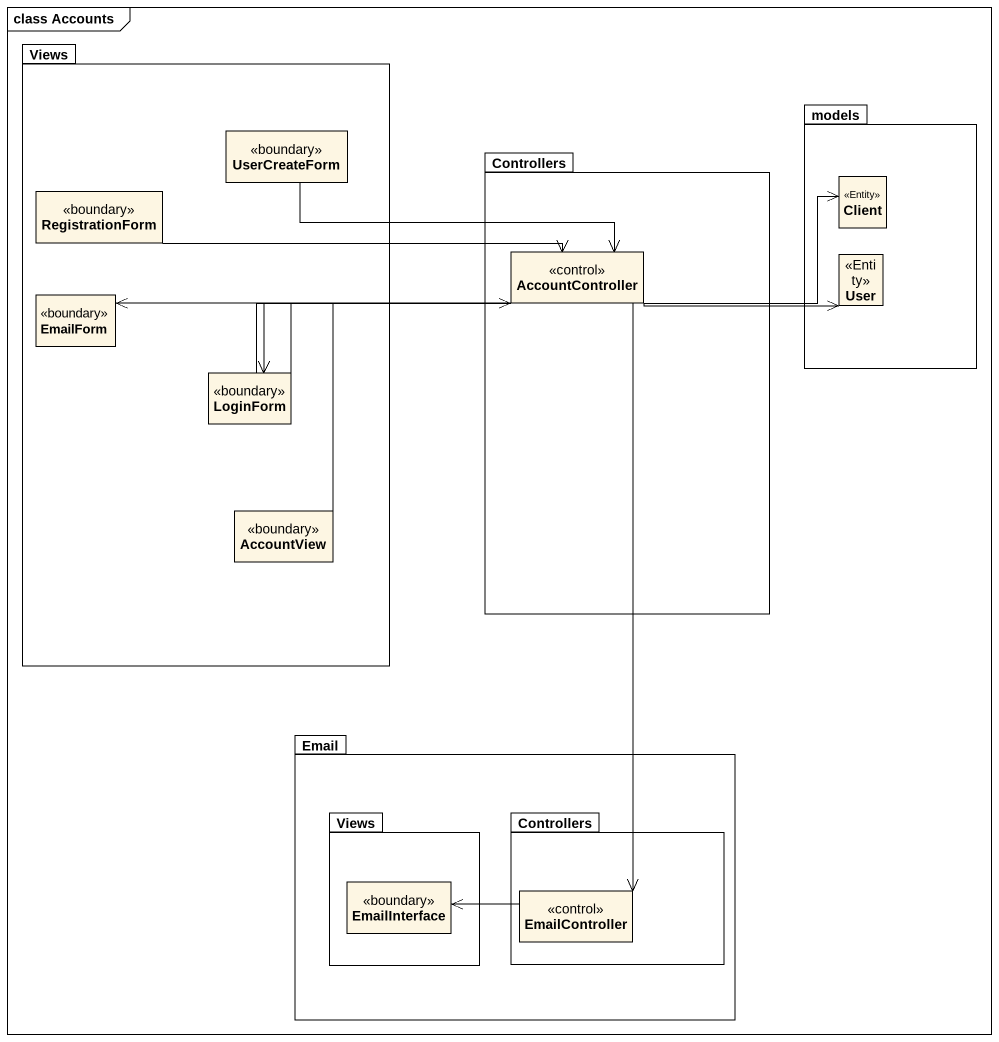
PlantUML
@startuml
mainframe class Accounts
hide circle
hide empty members
package Views {
  class UserCreateForm <<boundary>>
  class RegistrationForm <<boundary>>
  class EmailForm <<boundary>>
  class LoginForm <<boundary>>
  class AccountView <<boundary>>
}
package models {
  class Client <<Entity>>
  class User <<Entity>>
}
package Controllers {
  class AccountController <<control>>
}
package Email {
  package "Views" as Views_2 {
    class EmailInterface <<boundary>>
  }
  package "Controllers" as Controllers_2 {
    class EmailController <<control>>
  }
}
UserCreateForm -right-> AccountController
RegistrationForm -right-> AccountController
AccountController -right-> Client
AccountController -right-> User
AccountController -right-> User
AccountController -right-> User
AccountController -right-> User
AccountController -right-> User
AccountController -left-> EmailForm
AccountController -left-> LoginForm
AccountController --> EmailController
LoginForm -right-> AccountController
LoginForm -right-> AccountController
AccountView -up-> AccountController
EmailController -left-> EmailInterface
@enduml
